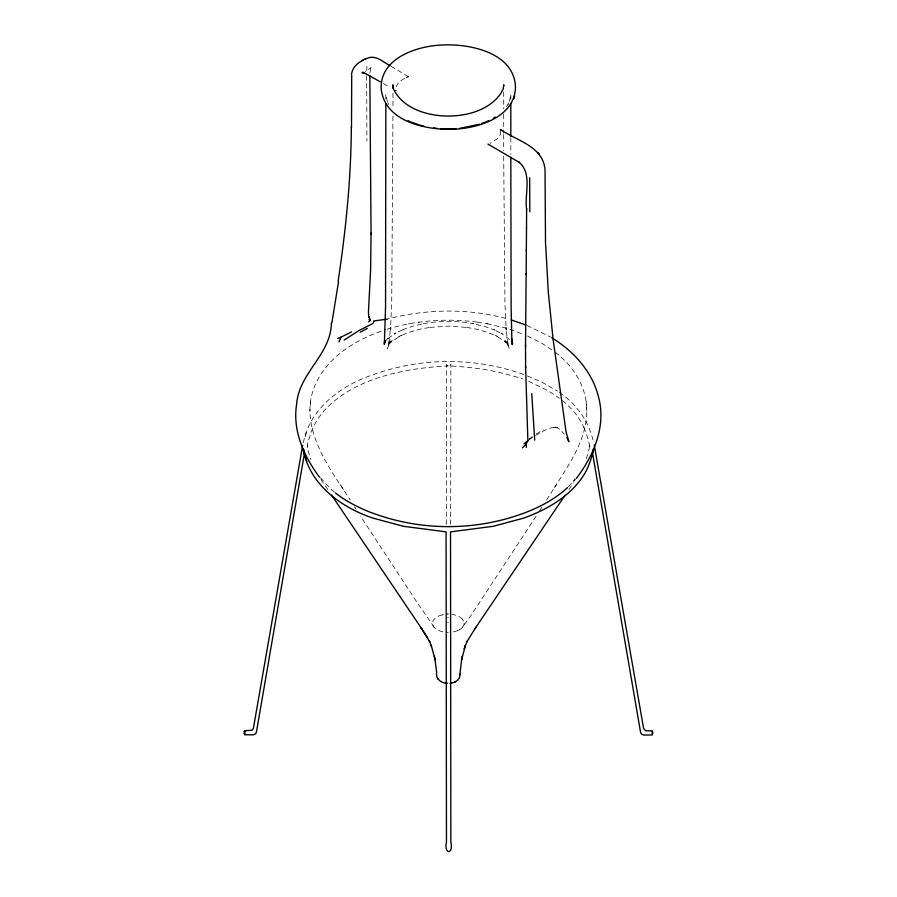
<?xml version="1.0" encoding="UTF-8"?>
<svg xmlns="http://www.w3.org/2000/svg" width="897" height="897" viewBox="0 0 897 897"><rect width="100%" height="100%" fill="white"/><g stroke="black" fill="none" stroke-linecap="round" stroke-linejoin="round"><path stroke-width="0.67" stroke-dasharray="4.49 3.36" d="M450.653 524.397L450.888 364.373L449.218 365.987C473.93 367.075 498.855 370.842 522.334 378.915L522.155 378.848M503.71 92.01L503.699 108.873M510.819 99.533L510.875 94.252L509.328 101.731M446.291 524.397L446.515 364.373L447.311 365.729M500.672 131.298L500.414 134.528L498.138 138.138L490.334 143.273M369.822 73.139L371.066 67.309L370.158 68.777L371.066 67.69L365.236 71.637M589.744 446.504C589.71 443.914 585.842 431.659 583.812 427.241M343.405 489.47C323.582 460.105 299.632 422.835 314.656 386.125C326.99 356.636 356.714 338.954 385.968 329.591M310.553 401.43L309.891 411.061M555.165 352.218C573.575 365.976 587.087 387.616 586.795 411.106C586.683 440.64 568.126 465.509 553.27 489.504M447.255 365.696L448.186 365.976C423.451 367.108 398.515 370.797 375.024 378.893C346.668 388.693 316.899 408.202 309.465 437.837C304.778 444.867 309.14 453.837 310.889 459.634M366.907 66.165L366.682 74.26M307.301 445.876L307.29 445.977M589.71 446.773L586.133 459.399M523.669 374.542C475.388 357.174 421.982 357.163 373.701 374.52L373.522 374.587C341.185 385.205 309.017 408.808 303.063 444.351M305.07 436.861L306.752 431.524M507.994 104.467L508.891 102.639M506.469 106.821L508.184 104.153M539.489 510.965L542.416 506.401M546.576 499.932L556.364 484.672M536.159 516.156L470.062 616.833L461.764 628.035A15.787 9.116 0 0 1 459.466 629.716M568.866 489.571L573.441 482.821M462.37 627.418L462.886 626.768A15.597 9.004 0 0 0 463.895 624.704A15.675 9.048 0 0 0 463.895 621.856L463.659 621.161M385.519 340.849L388.222 338.068L386.629 339.604L395.689 333.034L394.108 333.976L403.246 329.457L401.834 330.051L412.407 326.306L423.866 323.559L423.07 323.716C439.698 320.666 456.876 320.666 473.504 323.705L472.708 323.548L484.167 326.295L494.763 330.04L493.339 329.446L502.511 333.976L500.93 333.034L510.236 339.941M568.429 486.645L572.891 482.048M528.86 439.62L532.493 436.323L529.634 438.835M528.972 439.889L534.399 436.144M535.531 435.426C542.337 431.715 549.536 426.434 557.642 427.555L550.982 427.151M536.328 433.879L543.212 429.999M457.582 630.647L455.474 631.387A15.529 8.959 0 0 1 451.998 632.127M447.491 617.45L448.332 617.259M387.235 329.188C416.589 320.173 447.962 318.076 478.348 322.292M442.277 614.871L440.079 615.521A15.787 9.116 0 0 0 437.131 616.822A15.698 9.06 0 0 0 435.561 617.988L434.271 619.143A15.529 8.959 0 0 0 432.993 621.15L432.601 623.987A15.698 9.06 0 0 0 433.341 626.106L433.756 626.756A15.698 9.06 0 0 0 437.175 629.716A15.698 9.06 0 0 0 442.288 631.679L443.454 631.937M447.513 613.649L448.309 613.526M387.594 319.018L386.248 319.321C426.142 308.781 468.873 307.895 508.7 319.254M408.438 323.895L409.626 323.705M418.17 322.315L419.078 322.169M447.087 632.351L448.321 632.385M448.332 622.395L447.491 622.193M486.903 323.694L506.783 328.347L524.05 334.458M477.451 322.158L488.091 323.873M527.335 375.944L541.878 382.122L557.486 391.137M528.647 381.348L547.697 390.43L559.481 398.29M527.133 325.476L550.579 337.048M555.501 427.129L558.988 428.553L564.348 434.126M527.47 336.005L541.665 343.103L553.023 350.649M383.4 83.612L389.96 87.323M391.058 66.255L407.597 76.2L410.086 76.794L407.653 76.716L408.673 76.738L406.296 77.579L407.092 77.198C401.553 79.732 394.523 84.026 395.958 91.146L395.891 90.317M559.436 392.572C576.872 404.132 589.553 422.285 593.59 442.871M562.486 400.611C571.871 408.494 579.103 416.634 583.936 427.577M334.514 492.139L329.491 487.766L320.33 477.518M462.37 619.154L461.764 618.526A15.877 9.172 0 0 0 456.551 615.51L455.463 615.163A15.529 8.959 0 0 0 451.987 614.423M434.283 627.407L416.679 601.876L360.504 516.123M327.797 489.549L320.229 478.359M340.311 484.638L350.099 499.898M354.562 506.85L356.042 509.171M387.773 102.628L388.67 104.444M387.325 101.709L385.788 94.23L385.845 99.511M307.29 447.009L307.301 447.11M586.133 401.475L586.369 404.839M586.56 407.731L586.795 411.106M366.682 75.617L366.895 140.941M392.953 93.266L392.953 108.851M510.819 137.757L510.819 154.441M503.699 114.267L503.699 133.182M503.699 134.55L503.699 150.898M503.699 156.347L504.955 303.41L506.211 330.074L506.031 327.45L507.78 343.203L507.231 340.524L509.462 348.776L505.516 340.692L508.834 345.199L503.262 339.952L506.379 342.351L494.897 335.186L497.88 336.599L488.17 332.529L477.496 329.39L466.104 327.248L467.371 327.427L448.287 326.127L429.192 327.439L430.47 327.259L419.078 329.401L408.415 332.54L398.728 336.61L401.71 335.186L390.273 342.34L393.391 339.929L387.829 345.177L391.137 340.669L387.201 348.754L389.421 340.501L388.872 343.181L390.621 327.439L390.453 330.062L391.709 303.399L392.953 114.244M442.232 614.938A15.698 9.06 0 0 1 443.398 614.692M447.031 614.266A15.698 9.06 0 0 1 448.265 614.243M462.213 619.065A15.529 8.959 0 0 1 463.491 621.072M459.522 629.672A15.597 9.004 0 0 1 457.638 630.591M589.744 446.011L589.665 445.372L589.721 445.944"/><path stroke-width="1.35" d="M244.489 732.726L244.5 731.133L244.646 734.744L253.425 734.834L255.578 733.869L256.43 732.075L304.33 454.084M244.5 734.105L244.489 733.219L244.489 733.881M244.489 731.963L244.5 731.347L244.489 732.221M371.055 233.119L370.618 269.997L368.443 311.898L368.745 317L368.645 316.349L370.394 320.251L368.633 321.877M529.791 211.815L529.678 177.684M652.511 733.454L652.209 735.002L643.575 735.035L641.422 734.06L640.57 732.266L592.67 453.848M652.511 732.557L652.511 733.062M351.501 128.103L351.714 74.944M525.519 346.32L526.147 273.518M526.505 228.5L526.629 208.519M526.617 209.405C524.24 194.514 532.773 173.525 518.892 162.099L519.475 162.525L487.968 144.103M594.24 444.901L643.598 728.487L645.683 730.73L652.399 730.954L652.511 734.116M526.348 250.611L526.517 227.603M526.147 274.504L526.36 249.68M244.489 731.705L244.758 730.674L252.046 730.293L253.403 728.297L302.659 445.327M351.332 127.251C351.052 178.851 345.805 230.282 338.113 281.266M503.722 85.764L503.755 84.811L503.273 88.702C486.858 125.188 409.794 125.165 393.391 88.691L392.897 84.789L392.942 88.231M527.828 439.395L525.597 366.133M450.014 683.178C454.813 682.998 460.497 679.758 459.892 674.252M459.858 674.779L461.675 659.239M338.472 282.062L331.856 323.021M331.341 323.167C331.027 354.651 298.779 372.995 296.649 404.177C292.299 430.605 304.072 456.483 319.489 477.238M351.568 73.89C352.813 65.29 361.289 60.222 368.824 57.711C376.841 55.446 383.445 62.386 390.049 65.638M462.28 656.268L461.551 659.844L465.442 645.38L464.231 648.912L464.489 648.183M384.936 341.566L384.353 344.459L385.542 307.492L385.845 103.604M593.22 449.251C594.341 448.287 593.747 448.657 593.489 450.126C591.515 458.031 589.004 465.857 585.057 473.022C571.636 495.637 547.607 509.518 523.478 518.163L493.148 526.315L450.518 531.876L450.855 842.048C453.714 855.166 443.667 854.359 446.471 842.048L446.078 531.865L403.448 526.292L373.152 518.152C341.499 507.624 309.656 484.806 303.41 449.958M593.489 450.126L592.962 452.077M465.173 646.154L467.326 640.918L466.9 641.77L475.881 627.306M338.965 341.869L341.095 337.171L351.557 331.868M522.491 447.838L526.191 444.037L527.952 440.438M385.497 340.625L384.297 342.8L385.508 340.882M475.085 628.539L565.054 495.189M576.423 478.37C593.668 455.665 606.327 426.142 598.613 397.349C592.491 371.829 573.688 351.086 551.666 337.721M374.083 321.586L372.681 323.582L358.789 330.645L344.145 340.064M573.654 481.095L575.179 479.189M567.543 487.564C555.254 499.237 537.998 508.151 521.976 513.846C474.558 530.901 422.083 530.878 374.666 513.835C361.536 509.294 346.13 501.501 335.523 493.014M523.904 443.847L527.963 440.685M495.267 117.002L493.26 118.269M360.269 332.238L367.299 328.437M365.057 59.157L366.088 58.63M361.94 60.738L362.982 60.211M454.768 682.012L455.441 681.698M485.669 122.003L488.607 120.669M481.521 123.607L484.638 122.407M337.608 338.416L341.095 337.171M479.346 124.302L459.488 128.406M362.455 72.657L363.801 72.5L362.119 72.478L365.808 73.7L380.306 81.862M386.282 319.276L373.724 320.947M369.003 319.657L370.237 319.567M455.788 128.72L440.864 128.72M447.502 683.234C441.593 683.436 435.337 678.973 436.637 672.436L434.989 659.217L431.222 645.369L431.479 646.132L429.338 640.895L429.753 641.747L420.783 627.283L427.555 637.857M433.498 127.979L437.164 128.406M419.482 124.997L424.012 126.208M418.394 124.638L412.026 122.384M511.167 319.915L525.844 324.983M408.045 120.647L410.983 121.992M303.791 449.498L303.051 448.702L305.193 456.562M331.61 495.166L421.579 628.517M437.601 678.446L438.05 679.13M566.926 437.691L568.922 441.795L566.063 431.939L553.057 338.965L548.314 292.366L545.69 244.937M511.626 341.6L512.568 343.517L511.548 341.174M511.873 342.138L512.535 344.067L511.727 341.589L512.31 344.482L511.682 338.696M305.092 456.181L306.774 461.529M434.383 656.245L435.112 659.822M545.017 169.511C542.954 146.11 516.414 140.65 500.347 129.482L500.739 130.525L500.672 129.706M534.702 440.124L531.753 393.648M511.75 339.66L511.884 341.578L511.122 307.514L510.819 157.222M526.191 444.037L526.348 447.379M652.5 731.358L652.511 733.78M545.04 170.419L545.522 244.074M371.066 234.375L369.833 75.763M525.519 344.93L525.608 367.759M244.489 733.107L244.489 733.724M510.819 103.626L510.819 136.366M515.483 86.796C515.282 117.059 478.359 128.327 453.512 129.235C426.378 130.289 385.217 121.88 381.225 89.386C379.308 58.025 417.598 45.657 443.062 44.973C470.589 43.706 513.914 52.856 515.483 86.796M513.51 98.894L514.53 95.923L513.51 98.894M538.996 154.172L537.695 152.512L538.996 154.172"/></g></svg>
